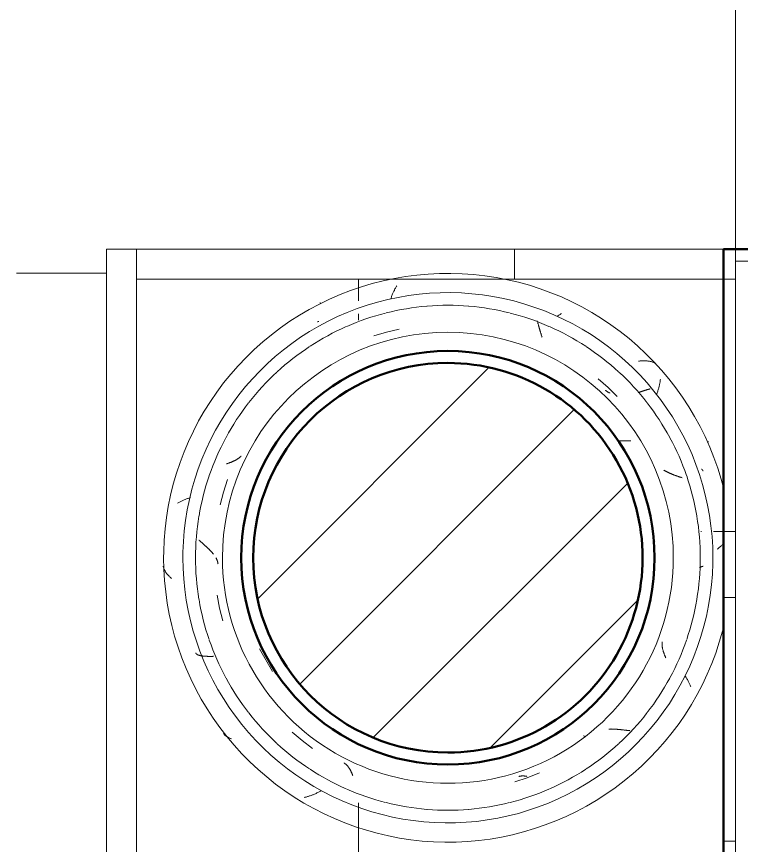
# Model space of a CAD drawing. Header units: millimetres. Extents: x -9358 to 257996, y -67499 to 9117.
# Drawn here: x -1370 to -160, y -35973 to -34590 of the extents above; entities that cross this region are included whole.
import ezdxf

# ---------------------------------------------------------------- set-up
doc = ezdxf.new("R2010")
doc.units = ezdxf.units.MM
doc.header["$LTSCALE"] = 1000
for name, color, linetype, lineweight in [('A-COL-RFC', 8, 'Continuous', 18), ('A-COL-RFC-1', 8, 'Continuous', 9), ('A-COL-RFC-2', 8, 'Continuous', 50), ('A-STP', 8, 'Continuous', 9), ('A-WAL-CLD', 8, 'Continuous', 9), ('A-WAL-CMU', 8, 'Continuous', 50), ('A-WAL-LOW-20', 8, 'Continuous', 18), ('A-WAL-PAT-1', 8, 'Continuous', 9)]:
    doc.layers.add(name, color=color, linetype=linetype, lineweight=lineweight)

# ---------------------------------------------------------------- blocks, each defined once
blk = doc.blocks.new('Concrete-Round-Column - 650-V24-01-Ground Floor Furniture Plan')
at = {"layer": 'A-COL-RFC-1'}
h = blk.add_hatch(dxfattribs=at)
h.set_pattern_fill('FP_59', color=256, style=0, pattern_type=2)
h.set_pattern_definition([(315, (36305, -650), (106.066, 106.066), [])])
h.paths.add_polyline_path([(-325, 0), (-318.8, -63.4), (-300.3, -124.4), (-270.2, -180.6), (-229.8, -229.8), (-180.6, -270.2), (-124.4, -300.3), (-63.4, -318.8), (0, -325), (63.4, -318.8), (124.4, -300.3), (180.6, -270.2), (229.8, -229.8), (270.2, -180.6), (300.3, -124.4), (318.9, -61.8), (325, 0), (318.8, 63.4), (300.3, 124.4), (270.2, 180.6), (229.8, 229.8), (180.6, 270.2), (124.4, 300.3), (63.4, 318.8), (0, 325), (-63.4, 318.8), (-124.4, 300.3), (-180.6, 270.2), (-229.8, 229.8), (-270.2, 180.6), (-300.3, 124.4), (-318.8, 63.4)], flags=0)
at = {"layer": 'A-COL-RFC-2'}
for start, end in [(360, 180), (180, 360)]:
    blk.add_arc((0, 0), 325, start, end, dxfattribs=at)
blk = doc.blocks.new('Walls 132 - Walls 13-607783-01-Ground Floor Furniture Plan')
at = {"layer": 'A-WAL-PAT-1'}
h = blk.add_hatch(dxfattribs=at)
h.set_pattern_fill('FP_61', color=256, style=0, pattern_type=2)
h.set_pattern_definition([(270, (16550, -18300), (900, 6e-14), [700, -700]), (270, (17000, -17600), (1800, 1e-13), [700, -700]), (180, (17000, -17600), (-9e-14, -700), [])])
h.paths.add_polyline_path([(16270, -18970), (16270, -17970), (14380, -17970), (14380, -18970), (15965.7, -18970)], flags=0)
h.paths.add_polyline_path([(16240, -18450), (16233.9, -18523.2), (16214.2, -18598.3), (16186.4, -18661.8), (16146.2, -18723.3), (16096.4, -18777.4), (16033.8, -18825), (15973.8, -18857.5), (15899.3, -18882.2), (15830.1, -18893.5), (15758.3, -18893.5), (15685.8, -18881.4), (15616.2, -18857.5), (15551.6, -18822.5), (15491.4, -18775), (15443.8, -18723.3), (15403, -18660.4), (15374.1, -18594.5), (15355.8, -18520), (15350, -18450), (15356.1, -18376.8), (15375.8, -18301.7), (15403.6, -18238.2), (15443.8, -18176.7), (15493.6, -18122.6), (15551.6, -18077.5), (15616.2, -18042.5), (15690.7, -18017.8), (15759.9, -18006.5), (15831.7, -18006.5), (15909.3, -18020.4), (15975.7, -18043.5), (16038.4, -18077.5), (16096.4, -18122.6), (16146.2, -18176.7), (16186.4, -18238.2), (16215.9, -18305.5), (16234.2, -18380), (16239.6, -18444.8)], flags=0)
h.paths.add_polyline_path([(15769.9, -18873.5), (15700.7, -18862), (15631.4, -18837.6), (15568.2, -18802.4), (15517.2, -18762.7), (15469.6, -18711), (15429.1, -18647.5), (15402.2, -18584.8), (15385.8, -18520), (15380, -18450), (15385.8, -18380), (15403.6, -18310.6), (15431.2, -18247.7), (15469.6, -18189), (15517.2, -18137.3), (15572.5, -18094.2), (15634.3, -18060.8), (15700.7, -18038), (15769.9, -18026.5), (15758.3, -18026.7), (15685.8, -18039.7), (15624.3, -18060.8), (15558.2, -18097.6), (15507.2, -18137.3), (15459.6, -18189), (15421.2, -18247.7), (15393, -18312), (15375.8, -18380), (15370, -18450), (15376.6, -18523.2), (15393, -18588), (15421.2, -18652.3), (15459.6, -18711), (15507.2, -18762.7), (15562.5, -18805.8), (15624.3, -18839.2), (15690.7, -18862), (15759.9, -18873.5)], flags=0)
h.paths.add_polyline_path([(15280, -18450), (15273.9, -18523.2), (15254.2, -18598.3), (15226.4, -18661.8), (15186.2, -18723.3), (15132.3, -18780.6), (15073.8, -18825), (15013.8, -18857.5), (14939.3, -18882.2), (14870.1, -18893.5), (14798.3, -18893.5), (14725.8, -18881.4), (14656.2, -18857.5), (14587.5, -18819.3), (14531.2, -18774.8), (14483.8, -18723.3), (14443.6, -18661.8), (14414.1, -18594.5), (14395.8, -18520), (14390, -18450), (14396.1, -18376.8), (14415.8, -18301.7), (14443.6, -18238.2), (14483.8, -18176.7), (14533.6, -18122.6), (14591.6, -18077.5), (14656.2, -18042.5), (14730.7, -18017.8), (14799.9, -18006.5), (14871.7, -18006.5), (14944.2, -18018.6), (15015.7, -18043.5), (15078.4, -18077.5), (15136.4, -18122.6), (15186.2, -18176.7), (15226.4, -18238.2), (15257.3, -18311.2), (15274.2, -18380), (15274.9, -18388.2)], flags=0)
h.paths.add_polyline_path([(14809.9, -18873.5), (14740.7, -18862), (14674.3, -18839.2), (14608.2, -18802.4), (14557.2, -18762.7), (14509.6, -18711), (14469.1, -18647.5), (14442.2, -18584.8), (14425.4, -18515.1), (14420, -18450), (14425.8, -18380), (14443.6, -18310.6), (14471.2, -18247.7), (14509.6, -18189), (14557.2, -18137.3), (14612.5, -18094.2), (14674.3, -18060.8), (14740.7, -18038), (14809.9, -18026.5), (14798.3, -18026.7), (14725.8, -18039.7), (14659.8, -18063.2), (14598.2, -18097.6), (14547.2, -18137.3), (14499.6, -18189), (14461.2, -18247.7), (14433, -18312), (14415.8, -18380), (14410, -18450), (14416.6, -18523.2), (14433, -18588), (14461.2, -18652.3), (14499.6, -18711), (14547.4, -18762.8), (14602.5, -18805.8), (14664.3, -18839.2), (14730.7, -18862), (14799.9, -18873.5)], flags=0)
at = {"layer": 'A-WAL-LOW-20'}
for p, q in [((14380, -17970), (14380, -18970)), ((14380, -18970), (16270, -18970))]:
    blk.add_line(p, q, dxfattribs=at)
blk = doc.blocks.new('Walls 135 - Walls 6-607823-01-Ground Floor Furniture Plan')
at = {"layer": 'A-WAL-PAT-1'}
h = blk.add_hatch(dxfattribs=at)
h.set_pattern_fill('FP_63', color=256, style=0, pattern_type=2)
h.set_pattern_definition([(270, (14605.4, -19670), (900, 6e-14), [700, -700]), (270, (15055.4, -18970), (1800, 1e-13), [700, -700]), (180, (15055.4, -18970), (-9e-14, -700), [])])
h.paths.add_polyline_path([(16270, -18970), (14330, -18970), (14330, -19020), (16270, -19020)], flags=0)
at = {"layer": 'A-WAL-LOW-20'}
for p, q in [((14330, -18970), (16270, -18970)), ((14330, -19020), (14330, -18970)), ((16270, -19020), (14330, -19020))]:
    blk.add_line(p, q, dxfattribs=at)
blk = doc.blocks.new('Walls 136 - Walls 6-607840-01-Ground Floor Furniture Plan')
at = {"layer": 'A-WAL-PAT-1'}
h = blk.add_hatch(dxfattribs=at)
h.set_pattern_fill('FP_64', color=256, style=0, pattern_type=2)
h.set_pattern_definition([(270, (13930, -19439.6), (900, 6e-14), [700, -700]), (270, (14380, -18739.6), (1800, 1e-13), [700, -700]), (180, (14380, -18739.6), (-9e-14, -700), [])])
h.paths.add_polyline_path([(14380, -17970), (14330, -17970), (14330, -18970), (14380, -18970), (14380, -18388.2)], flags=0)
at = {"layer": 'A-WAL-LOW-20'}
for p, q in [((14330, -18970), (14330, -17970)), ((14330, -17970), (14370, -17970)), ((14380, -17970), (14380, -18970)), ((14380, -18970), (14330, -18970))]:
    blk.add_line(p, q, dxfattribs=at)
blk = doc.blocks.new('FP_348-01-Ground Floor Furniture Plan')
at = {"layer": 'A-WAL-PAT-1'}
for p, q in [((49016.2, 1438.3), (49015.5, 1438)), ((49016.8, 1438.6), (49016.2, 1438.3)), ((48990.9, 1432.7), (48990.4, 1432.7)), ((48991.4, 1432.6), (48990.9, 1432.7)), ((48991.9, 1432.6), (48991.4, 1432.6)), ((48992.3, 1432.5), (48991.9, 1432.6)), ((48992.8, 1432.5), (48992.3, 1432.5)), ((48993.3, 1432.5), (48992.8, 1432.5)), ((48993.8, 1432.5), (48993.3, 1432.5)), ((48994.3, 1432.5), (48993.8, 1432.5)), ((48994.8, 1432.5), (48994.3, 1432.5)), ((48995.3, 1432.5), (48994.8, 1432.5)), ((48995.8, 1432.5), (48995.3, 1432.5)), ((48996.3, 1432.6), (48995.8, 1432.5)), ((48996.8, 1432.6), (48996.3, 1432.6)), ((48997.4, 1432.7), (48996.8, 1432.6)), ((48997.9, 1432.7), (48997.4, 1432.7)), ((48998.4, 1432.8), (48997.9, 1432.7)), ((48999, 1432.9), (48998.4, 1432.8)), ((48999.5, 1433), (48999, 1432.9)), ((49000, 1433), (48999.5, 1433)), ((49000.6, 1433.2), (49000, 1433)), ((49001.1, 1433.3), (49000.6, 1433.2)), ((49001.7, 1433.4), (49001.1, 1433.3)), ((49002.2, 1433.5), (49001.7, 1433.4)), ((49002.8, 1433.6), (49002.2, 1433.5)), ((49003.4, 1433.8), (49002.8, 1433.6)), ((49003.9, 1433.9), (49003.4, 1433.8)), ((49004.5, 1434.1), (49003.9, 1433.9)), ((49005.1, 1434.2), (49004.5, 1434.1)), ((49005.7, 1434.4), (49005.1, 1434.2)), ((49006.3, 1434.6), (49005.7, 1434.4)), ((49006.8, 1434.8), (49006.3, 1434.6)), ((49007.4, 1435), (49006.8, 1434.8)), ((49008, 1435.2), (49007.4, 1435)), ((49008.6, 1435.4), (49008, 1435.2)), ((49009.3, 1435.6), (49008.6, 1435.4)), ((49009.9, 1435.8), (49009.3, 1435.6)), ((49010.5, 1436), (49009.9, 1435.8)), ((49011.1, 1436.3), (49010.5, 1436)), ((49011.7, 1436.5), (49011.1, 1436.3)), ((49012.3, 1436.7), (49011.7, 1436.5)), ((49013, 1437), (49012.3, 1436.7)), ((49013.6, 1437.2), (49013, 1437)), ((49014.3, 1437.5), (49013.6, 1437.2)), ((49014.9, 1437.8), (49014.3, 1437.5)), ((49015.5, 1438), (49014.9, 1437.8)), ((49137.4, 1369), (49137.5, 1369.8)), ((49137.5, 1369.8), (49137.6, 1370.6)), ((49137.6, 1370.6), (49137.7, 1371.4)), ((49137.7, 1371.4), (49137.8, 1372.2)), ((49137.8, 1372.2), (49137.9, 1373)), ((49137.9, 1373), (49138, 1373.8)), ((49138, 1373.8), (49138.1, 1374.6)), ((49138.1, 1374.6), (49138.2, 1375.5)), ((49138.2, 1375.5), (49138.3, 1376.3)), ((49138.3, 1376.3), (49138.4, 1377.1)), ((49138.4, 1377.1), (49138.5, 1377.9)), ((49138.5, 1377.9), (49138.6, 1378.8)), ((49136, 1354.6), (49136.1, 1355.3)), ((49136.1, 1356), (49136.2, 1356.8)), ((49136.1, 1355.3), (49136.1, 1356)), ((49136.2, 1357.5), (49136.3, 1358.2)), ((49136.2, 1356.8), (49136.2, 1357.5)), ((49136.3, 1358.2), (49136.4, 1359)), ((49136.4, 1359.7), (49136.5, 1360.5)), ((49136.4, 1359), (49136.4, 1359.7)), ((49136.5, 1360.5), (49136.6, 1361.2)), ((49136.6, 1362), (49136.7, 1362.7)), ((49136.6, 1361.2), (49136.6, 1362)), ((49136.7, 1362.7), (49136.8, 1363.5)), ((49136.8, 1363.5), (49136.9, 1364.3)), ((49136.9, 1364.3), (49137, 1365)), ((49137, 1365.8), (49137.1, 1366.6)), ((49137, 1365), (49137, 1365.8)), ((49137.1, 1366.6), (49137.2, 1367.4)), ((49137.2, 1367.4), (49137.3, 1368.2)), ((49137.3, 1368.2), (49137.4, 1369)), ((49135.7, 1347.1), (49135.8, 1347.7)), ((49135.8, 1346.4), (49135.7, 1347.1)), ((49135.8, 1351.1), (49135.9, 1351.8)), ((49135.8, 1350.4), (49135.8, 1351.1)), ((49135.8, 1349.7), (49135.8, 1350.4)), ((49135.8, 1349.1), (49135.8, 1349.7)), ((49135.8, 1348.4), (49135.8, 1349.1)), ((49135.8, 1347.7), (49135.8, 1348.4)), ((49135.8, 1345.8), (49135.8, 1346.4)), ((49135.8, 1345.2), (49135.8, 1345.8)), ((49135.8, 1344.5), (49135.8, 1345.2)), ((49135.8, 1343.9), (49135.8, 1344.5)), ((49135.9, 1353.2), (49136, 1353.9)), ((49135.9, 1352.5), (49135.9, 1353.2)), ((49135.9, 1351.8), (49135.9, 1352.5)), ((49136, 1353.9), (49136, 1354.6)), ((49209, 1227.9), (49217, 1207.5)), ((49214.2, 1203.6), (49214.3, 1204.1)), ((49214.2, 1203.1), (49214.2, 1203.6)), ((49214.3, 1204.1), (49214.4, 1204.6)), ((49214.4, 1204.6), (49214.5, 1205.1)), ((49214.5, 1205.1), (49214.6, 1205.7)), ((49214.6, 1205.7), (49214.7, 1206.2)), ((49214.7, 1206.2), (49214.8, 1206.7)), ((49217, 1207.5), (49223.8, 1186.7)), ((49214, 1201.1), (49214.1, 1201.6)), ((49214, 1200.6), (49214, 1201.1)), ((49214, 1200.1), (49214, 1200.6)), ((49214, 1199.7), (49214, 1200.1)), ((49214, 1199.2), (49214, 1199.7)), ((49214.1, 1202.6), (49214.2, 1203.1)), ((49214.1, 1202.1), (49214.1, 1202.6)), ((49214.1, 1201.6), (49214.1, 1202.1)), ((49214.1, 1198.7), (49214, 1199.2)), ((49214.1, 1198.2), (49214.1, 1198.7)), ((49214.1, 1197.8), (49214.1, 1198.2)), ((49214.2, 1197.3), (49214.1, 1197.8)), ((49214.3, 1196.9), (49214.2, 1197.3)), ((49214.3, 1196.4), (49214.3, 1196.9)), ((49214.4, 1195.9), (49214.3, 1196.4)), ((49214.5, 1195.5), (49214.4, 1195.9)), ((49214.6, 1195), (49214.5, 1195.5)), ((49214.7, 1194.6), (49214.6, 1195)), ((49214.8, 1194.2), (49214.7, 1194.6)), ((49214.9, 1193.7), (49214.8, 1194.2)), ((49215.1, 1193.3), (49214.9, 1193.7)), ((49205, 912.5), (49205.5, 912.8)), ((49205.5, 912.8), (49206.1, 913)), ((49206.1, 913), (49206.6, 913.3)), ((49206.6, 913.3), (49207.2, 913.6)), ((49207.2, 913.6), (49207.7, 913.8)), ((49207.7, 913.8), (49208.3, 914.1)), ((49208.3, 914.1), (49208.9, 914.4)), ((49208.9, 914.4), (49209.5, 914.6)), ((49209.5, 914.6), (49210.1, 914.9)), ((49210.1, 914.9), (49210.6, 915.1)), ((49210.6, 915.1), (49211.3, 915.4)), ((49211.3, 915.4), (49211.9, 915.6)), ((49211.9, 915.6), (49212.5, 915.9)), ((49212.5, 915.9), (49213.1, 916.1)), ((49192.4, 901.6), (49192.7, 902)), ((49192.7, 902), (49192.9, 902.4)), ((49192.9, 902.4), (49193.2, 902.8)), ((49193.2, 902.8), (49193.4, 903.2)), ((49193.4, 903.2), (49193.7, 903.6)), ((49193.7, 903.6), (49194, 903.9)), ((49194, 903.9), (49194.3, 904.3)), ((49194.3, 904.3), (49194.6, 904.7)), ((49194.6, 904.7), (49194.9, 905)), ((49194.9, 905), (49195.2, 905.4)), ((49195.2, 905.4), (49195.5, 905.7)), ((49195.5, 905.7), (49195.9, 906.1)), ((49195.9, 906.1), (49196.2, 906.4)), ((49196.2, 906.4), (49196.6, 906.8)), ((49196.6, 906.8), (49197, 907.1)), ((49197, 907.1), (49197.3, 907.4)), ((49197.3, 907.4), (49197.7, 907.7)), ((49197.7, 907.7), (49198.1, 908.1)), ((49198.1, 908.1), (49198.5, 908.4)), ((49198.5, 908.4), (49198.9, 908.7)), ((49198.9, 908.7), (49199.3, 909)), ((49199.3, 909), (49199.8, 909.3)), ((49199.8, 909.3), (49200.2, 909.6)), ((49200.2, 909.6), (49200.6, 909.9)), ((49200.6, 909.9), (49201.1, 910.2)), ((49201.1, 910.2), (49201.6, 910.5)), ((49201.6, 910.5), (49202, 910.8)), ((49202, 910.8), (49202.5, 911.1)), ((49202.5, 911.1), (49203, 911.4)), ((49203, 911.4), (49203.5, 911.7)), ((49203.5, 911.7), (49204, 912)), ((49204, 912), (49204.5, 912.2)), ((49204.5, 912.2), (49205, 912.5)), ((49168.1, 849.1), (49154.9, 831.6)), ((49154.9, 831.6), (49140.8, 814.9)), ((48934, 694), (48912.5, 689.9)), ((48955.3, 699.3), (48934, 694)), ((48850, 687.7), (48850.5, 688)), ((48850.5, 688), (48850.9, 688.2)), ((48850.9, 688.2), (48851.4, 688.5)), ((48851.4, 688.5), (48851.8, 688.7)), ((48851.8, 688.7), (48852.3, 688.9)), ((48852.3, 688.9), (48852.7, 689.1)), ((48852.7, 689.1), (48853.2, 689.3)), ((48853.2, 689.3), (48853.6, 689.5)), ((48853.6, 689.5), (48854.1, 689.7)), ((48854.1, 689.7), (48854.5, 689.9)), ((48854.5, 689.9), (48855, 690.1)), ((48855, 690.1), (48855.4, 690.2)), ((48855.4, 690.2), (48855.9, 690.4)), ((48855.9, 690.4), (48856.3, 690.5)), ((48856.3, 690.5), (48856.8, 690.6)), ((48856.8, 690.6), (48857.2, 690.8)), ((48857.2, 690.8), (48857.7, 690.9)), ((48857.7, 690.9), (48858.1, 691)), ((48858.1, 691), (48858.6, 691.1)), ((48858.6, 691.1), (48859, 691.1)), ((48859, 691.1), (48859.5, 691.2)), ((48859.5, 691.2), (48859.9, 691.3))]:
    blk.add_line(p, q, dxfattribs=at)
blk = doc.blocks.new('FP_349-01-Ground Floor Furniture Plan')
at = {"layer": 'A-WAL-LOW-20', "flags": 128}
blk.add_lwpolyline([(48733.6, 1535), (48718.9, 1531.1), (48700.7, 1525.5), (48682.8, 1519.1), (48665.2, 1512.1), (48647.9, 1504.3), (48630.9, 1495.9), (48614.2, 1486.8), (48597.9, 1477.1), (48582, 1466.7), (48566.6, 1455.6), (48551.6, 1444), (48537.1, 1431.8), (48523.1, 1419), (48509.6, 1405.6), (48496.6, 1391.7), (48484.2, 1377.4), (48472.4, 1362.5), (48461.3, 1347.2), (48450.7, 1331.4), (48440.7, 1315.2), (48431.5, 1298.7), (48422.9, 1281.8), (48414.9, 1264.5), (48407.7, 1247), (48401.2, 1229.1), (48395.4, 1211.1), (48390.3, 1192.8), (48386, 1174.3), (48382.4, 1155.7), (48379.5, 1136.9), (48377.4, 1118), (48376.1, 1099.1), (48375.5, 1080.1), (48375.7, 1061.1), (48376.6, 1042.2), (48378.3, 1023.3), (48380.7, 1004.5), (48383.9, 985.7), (48387.9, 967.2), (48392.5, 948.8), (48398, 930.6), (48404.1, 912.6), (48410.9, 894.9), (48418.5, 877.5), (48426.7, 860.4), (48435.7, 843.7), (48445.2, 827.3), (48455.5, 811.3), (48466.3, 795.7), (48477.8, 780.6), (48489.9, 766), (48502.5, 751.8), (48515.7, 738.2), (48529.5, 725.1), (48543.7, 712.5), (48558.4, 700.6), (48573.7, 689.2), (48589.3, 678.5), (48605.4, 668.4), (48621.8, 658.9), (48638.6, 650.1), (48655.8, 642), (48673.3, 634.6), (48691, 627.9), (48709, 621.9), (48727.3, 616.6), (48745.7, 612.1), (48764.3, 608.3), (48783, 605.2), (48801.9, 602.9), (48820.8, 601.4), (48839.8, 600.6), (48850, 600.5)], dxfattribs=at)
at = {"layer": 'A-WAL-PAT-1'}
for p, q in [((48827.5, 1534.3), (48826.6, 1535.1)), ((48828.3, 1533.4), (48827.5, 1534.3)), ((48829.2, 1532.5), (48828.3, 1533.4)), ((48830, 1531.5), (48829.2, 1532.5)), ((48830.9, 1530.6), (48830, 1531.5)), ((48831.7, 1529.6), (48830.9, 1530.6)), ((48832.6, 1528.6), (48831.7, 1529.6)), ((48833.4, 1527.5), (48832.6, 1528.6)), ((48834.2, 1526.5), (48833.4, 1527.5)), ((48835.1, 1525.4), (48834.2, 1526.5)), ((48835.9, 1524.3), (48835.1, 1525.4)), ((48656.7, 1509.6), (48656, 1509.2)), ((48657.4, 1510), (48656.7, 1509.6)), ((48553.3, 1429.5), (48552.1, 1429.7)), ((48554.4, 1429.4), (48553.3, 1429.5)), ((48555.6, 1429.2), (48554.4, 1429.4)), ((48556.9, 1429.1), (48555.6, 1429.2)), ((48558.1, 1428.8), (48556.9, 1429.1)), ((48559.3, 1428.6), (48558.1, 1428.8)), ((48560.6, 1428.4), (48559.3, 1428.6)), ((48561.8, 1428.1), (48560.6, 1428.4)), ((48563.1, 1427.8), (48561.8, 1428.1)), ((48564.4, 1427.5), (48563.1, 1427.8)), ((48565.7, 1427.2), (48564.4, 1427.5)), ((48567, 1426.9), (48565.7, 1427.2)), ((48568.3, 1426.5), (48567, 1426.9)), ((48569.6, 1426.1), (48568.3, 1426.5)), ((48570.9, 1425.7), (48569.6, 1426.1)), ((48572.3, 1425.3), (48570.9, 1425.7)), ((48573.6, 1424.8), (48572.3, 1425.3)), ((48575, 1424.4), (48573.6, 1424.8)), ((48522.2, 1411.6), (48522, 1410.6)), ((48522.4, 1412.6), (48522.2, 1411.6)), ((48522.6, 1413.5), (48522.4, 1412.6)), ((48522.8, 1414.5), (48522.6, 1413.5)), ((48523.1, 1415.4), (48522.8, 1414.5)), ((48523.4, 1416.3), (48523.1, 1415.4)), ((48523.7, 1417.2), (48523.4, 1416.3)), ((48524, 1418), (48523.7, 1417.2)), ((48524.4, 1418.9), (48524, 1418)), ((48524.7, 1419.7), (48524.4, 1418.9)), ((48525.1, 1420.5), (48524.7, 1419.7)), ((48576.4, 1423.9), (48575, 1424.4)), ((48577.7, 1423.4), (48576.4, 1423.9)), ((48521.4, 1405.3), (48521.3, 1404.2)), ((48521.3, 1404.2), (48521.3, 1403)), ((48521.3, 1403), (48521.3, 1401.9)), ((48521.3, 1401.9), (48521.3, 1400.7)), ((48521.3, 1400.7), (48521.3, 1399.5)), ((48521.3, 1399.5), (48521.4, 1398.3)), ((48521.5, 1406.4), (48521.4, 1405.3)), ((48521.4, 1398.3), (48521.5, 1397.1)), ((48521.6, 1407.5), (48521.5, 1406.4)), ((48521.5, 1397.1), (48521.6, 1395.9)), ((48521.7, 1408.5), (48521.6, 1407.5)), ((48521.8, 1409.6), (48521.7, 1408.5)), ((48522, 1410.6), (48521.8, 1409.6)), ((48521.6, 1395.9), (48521.7, 1394.7)), ((48521.7, 1394.7), (48521.8, 1393.4)), ((48442.5, 1264.8), (48443.2, 1263.6)), ((48443.2, 1263.6), (48443.9, 1262.4)), ((48443.9, 1262.4), (48444.6, 1261.2)), ((48444.6, 1261.2), (48445.4, 1260)), ((48445.4, 1260), (48446.2, 1258.8)), ((48446.2, 1258.8), (48447, 1257.6)), ((48396.1, 989.9), (48397.1, 989.2)), ((48397.1, 989.2), (48398.2, 988.6)), ((48398.2, 988.6), (48399.2, 988)), ((48399.2, 988), (48400.3, 987.4)), ((48400.3, 987.4), (48401.5, 986.7)), ((48401.5, 986.7), (48402.6, 986.1)), ((48402.6, 986.1), (48403.8, 985.6)), ((48403.8, 985.6), (48404.9, 985)), ((48404.9, 985), (48406.1, 984.4)), ((48406.1, 984.4), (48407.4, 983.8)), ((48407.4, 983.8), (48408.6, 983.3)), ((48408.6, 983.3), (48409.9, 982.7)), ((48409.9, 982.7), (48411.2, 982.2)), ((48411.2, 982.2), (48412.5, 981.6)), ((48412.5, 981.6), (48413.8, 981.1)), ((48413.8, 981.1), (48415.1, 980.6)), ((48415.1, 980.6), (48416.5, 980.1)), ((48416.5, 980.1), (48417.9, 979.6)), ((48424.5, 862.2), (48424.9, 861.5)), ((48749.6, 645.4), (48750, 644.1)), ((48750, 644.1), (48750.5, 642.8)), ((48750.5, 642.8), (48750.9, 641.4)), ((48750.9, 641.4), (48751.4, 640.1)), ((48751.4, 640.1), (48751.9, 638.8)), ((48751.9, 638.8), (48752.4, 637.6)), ((48752.4, 637.6), (48753, 636.3)), ((48753, 636.3), (48753.5, 635)), ((48753.5, 635), (48754, 633.8)), ((48754, 633.8), (48754.5, 632.6)), ((48754.5, 632.6), (48755.1, 631.4)), ((48755.1, 631.4), (48755.6, 630.3)), ((48755.6, 630.3), (48756.2, 629.1)), ((48756.2, 629.1), (48756.8, 628)), ((48756.8, 628), (48757.4, 626.9)), ((48757.4, 626.9), (48757.9, 625.8)), ((48757.9, 625.8), (48758.5, 624.7)), ((48758.5, 624.7), (48759.1, 623.7))]:
    blk.add_line(p, q, dxfattribs=at)
blk = doc.blocks.new('FP_350-01-Ground Floor Furniture Plan')
at = {"layer": 'A-WAL-LOW-20', "flags": 128}
blk.add_lwpolyline([(48850, 600.5), (48869, 600.8), (48887.9, 602), (48906.8, 603.9), (48925.6, 606.5), (48944.3, 609.9), (48962.8, 614.1), (48981.1, 618.9), (48999.3, 624.5), (49017.2, 630.9), (49034.8, 637.9), (49052.1, 645.7), (49069.1, 654.1), (49085.8, 663.2), (49102.1, 672.9), (49117.9, 683.3), (49133.4, 694.4), (49148.4, 706), (49162.9, 718.2), (49176.9, 731), (49190.4, 744.4), (49203.4, 758.3), (49215.8, 772.6), (49227.6, 787.5), (49238.7, 802.8), (49249.3, 818.6), (49259.3, 834.8), (49268.5, 851.3), (49277.1, 868.2), (49285.1, 885.5), (49292.3, 903), (49298.8, 920.9), (49304.6, 938.9), (49309.7, 957.2), (49314, 975.7), (49317.6, 994.3), (49320.5, 1013.1), (49322.6, 1032), (49323.9, 1050.9), (49324.5, 1069.9), (49324.3, 1088.9), (49323.4, 1107.8), (49321.7, 1126.7), (49319.3, 1145.5), (49316.1, 1164.3), (49312.1, 1182.8), (49307.5, 1201.2), (49302, 1219.4), (49295.9, 1237.4), (49289.1, 1255.1), (49281.5, 1272.5), (49273.3, 1289.6), (49264.3, 1306.3), (49254.8, 1322.7), (49244.5, 1338.7), (49233.7, 1354.3), (49222.2, 1369.4), (49210.1, 1384), (49197.5, 1398.2), (49184.3, 1411.8), (49170.5, 1424.9), (49156.3, 1437.5), (49141.5, 1449.4), (49126.3, 1460.8), (49110.7, 1471.5), (49094.6, 1481.6), (49078.2, 1491.1), (49061.4, 1499.9), (49044.2, 1508), (49026.7, 1515.4), (49009, 1522.1), (48991, 1528.1), (48972.7, 1533.4), (48966.2, 1535)], dxfattribs=at)
at = {"layer": 'A-WAL-PAT-1'}
for p, q in [((49064, 1479.8), (49062.8, 1479.3)), ((49065.2, 1480.3), (49064, 1479.8)), ((49048.4, 1471.9), (49047.1, 1471.1)), ((49049.6, 1472.6), (49048.4, 1471.9)), ((49050.8, 1473.3), (49049.6, 1472.6)), ((49052.1, 1474), (49050.8, 1473.3)), ((49053.3, 1474.7), (49052.1, 1474)), ((49054.5, 1475.3), (49053.3, 1474.7)), ((49055.7, 1475.9), (49054.5, 1475.3)), ((49056.9, 1476.6), (49055.7, 1475.9)), ((49058.1, 1477.2), (49056.9, 1476.6)), ((49059.3, 1477.7), (49058.1, 1477.2)), ((49060.5, 1478.3), (49059.3, 1477.7)), ((49061.7, 1478.8), (49060.5, 1478.3)), ((49062.8, 1479.3), (49061.7, 1478.8)), ((49239.2, 862.6), (49238.5, 863.8)), ((49239.9, 861.3), (49239.2, 862.6)), ((49240.6, 860), (49239.9, 861.3)), ((49241.3, 858.8), (49240.6, 860)), ((49241.9, 857.5), (49241.3, 858.8)), ((49242.5, 856.3), (49241.9, 857.5)), ((49243.1, 855), (49242.5, 856.3)), ((49243.7, 853.8), (49243.1, 855)), ((49244.2, 852.6), (49243.7, 853.8)), ((49244.8, 851.3), (49244.2, 852.6)), ((49245.3, 850.1), (49244.8, 851.3)), ((49245.8, 848.9), (49245.3, 850.1)), ((49246.2, 847.7), (49245.8, 848.9)), ((49246.7, 846.5), (49246.2, 847.7)), ((49247.1, 845.3), (49246.7, 846.5)), ((49247.5, 844.2), (49247.1, 845.3)), ((49247.9, 843), (49247.5, 844.2)), ((49248.3, 841.9), (49247.9, 843)), ((49248.6, 840.7), (49248.3, 841.9)), ((49248.9, 839.6), (49248.6, 840.7)), ((49249.2, 838.5), (49248.9, 839.6)), ((49249.4, 837.4), (49249.2, 838.5)), ((49249.7, 836.3), (49249.4, 837.4)), ((49249.9, 835.2), (49249.7, 836.3)), ((49147.5, 704.7), (49148, 705.4)), ((49148, 705.4), (49148.5, 706.2)), ((49148.5, 706.2), (49149, 706.9)), ((49149, 706.9), (49149.4, 707.7)), ((49149.4, 707.7), (49149.8, 708.5)), ((49149.8, 708.5), (49150.2, 709.3)), ((49150.2, 709.3), (49150.6, 710.1)), ((49150.6, 710.1), (49151, 711)), ((49151, 711), (49151.4, 711.9)), ((49151.4, 711.9), (49151.7, 712.8)), ((49151.7, 712.8), (49152, 713.7)), ((49143.3, 700.5), (49144, 701)), ((49144, 701), (49144.6, 701.6)), ((49144.6, 701.6), (49145.2, 702.2)), ((49145.2, 702.2), (49145.8, 702.8)), ((49145.8, 702.8), (49146.4, 703.4)), ((49146.4, 703.4), (49146.9, 704.1)), ((49146.9, 704.1), (49147.5, 704.7)), ((48879.2, 608.2), (48880, 608.9)), ((48880, 608.9), (48880.8, 609.7)), ((48880.8, 609.7), (48881.6, 610.4)), ((48881.6, 610.4), (48882.3, 611.3)), ((48882.3, 611.3), (48883.1, 612.1)), ((48883.1, 612.1), (48883.9, 613)), ((48883.9, 613), (48884.6, 613.9)), ((48863.8, 599.8), (48864.6, 599.9)), ((48864.6, 599.9), (48865.4, 600.1)), ((48865.4, 600.1), (48866.3, 600.4)), ((48866.3, 600.4), (48867.1, 600.6)), ((48867.1, 600.6), (48867.9, 600.9)), ((48867.9, 600.9), (48868.8, 601.2)), ((48868.8, 601.2), (48869.6, 601.6)), ((48869.6, 601.6), (48870.4, 602)), ((48870.4, 602), (48871.2, 602.4)), ((48871.2, 602.4), (48872, 602.8)), ((48872, 602.8), (48872.9, 603.3)), ((48872.9, 603.3), (48873.7, 603.8)), ((48873.7, 603.8), (48874.5, 604.3)), ((48874.5, 604.3), (48875.3, 604.9)), ((48875.3, 604.9), (48876.1, 605.5)), ((48876.1, 605.5), (48876.9, 606.1)), ((48876.9, 606.1), (48877.7, 606.8)), ((48877.7, 606.8), (48878.5, 607.5)), ((48878.5, 607.5), (48879.2, 608.2))]:
    blk.add_line(p, q, dxfattribs=at)
blk = doc.blocks.new('FP_351-01-Ground Floor Furniture Plan')
at = {"layer": 'A-WAL-PAT-1'}
for p, q in [((48716.6, 1466), (48716.3, 1465.2)), ((48711.7, 1452.1), (48711.4, 1451.4)), ((48712, 1452.8), (48711.7, 1452.1)), ((48712.2, 1453.5), (48712, 1452.8)), ((48712.5, 1454.2), (48712.2, 1453.5)), ((48712.7, 1454.9), (48712.5, 1454.2)), ((48713, 1455.6), (48712.7, 1454.9)), ((48713.2, 1456.3), (48713, 1455.6)), ((48713.5, 1457), (48713.2, 1456.3)), ((48713.8, 1457.8), (48713.5, 1457)), ((48714, 1458.5), (48713.8, 1457.8)), ((48714.3, 1459.2), (48714, 1458.5)), ((48714.5, 1460), (48714.3, 1459.2)), ((48714.8, 1460.7), (48714.5, 1460)), ((48715, 1461.5), (48714.8, 1460.7)), ((48715.3, 1462.2), (48715, 1461.5)), ((48715.6, 1463), (48715.3, 1462.2)), ((48715.8, 1463.7), (48715.6, 1463)), ((48716.1, 1464.5), (48715.8, 1463.7)), ((48716.3, 1465.2), (48716.1, 1464.5)), ((48705.7, 1438.7), (48705.4, 1438.2)), ((48706, 1439.2), (48705.7, 1438.7)), ((48706.3, 1439.8), (48706, 1439.2)), ((48706.5, 1440.3), (48706.3, 1439.8)), ((48706.8, 1440.9), (48706.5, 1440.3)), ((48707.1, 1441.5), (48706.8, 1440.9)), ((48707.4, 1442), (48707.1, 1441.5)), ((48707.7, 1442.6), (48707.4, 1442)), ((48707.9, 1443.2), (48707.7, 1442.6)), ((48708.2, 1443.8), (48707.9, 1443.2)), ((48708.5, 1444.4), (48708.2, 1443.8)), ((48708.8, 1445), (48708.5, 1444.4)), ((48709, 1445.6), (48708.8, 1445)), ((48709.3, 1446.2), (48709, 1445.6)), ((48709.6, 1446.9), (48709.3, 1446.2)), ((48709.9, 1447.5), (48709.6, 1446.9)), ((48710.1, 1448.1), (48709.9, 1447.5)), ((48710.4, 1448.8), (48710.1, 1448.1)), ((48710.6, 1449.4), (48710.4, 1448.8)), ((48710.9, 1450.1), (48710.6, 1449.4)), ((48711.2, 1450.8), (48710.9, 1450.1)), ((48711.4, 1451.4), (48711.2, 1450.8)), ((48704.2, 1436.2), (48703.9, 1435.7)), ((48704.5, 1436.7), (48704.2, 1436.2)), ((48704.8, 1437.2), (48704.5, 1436.7)), ((48705.1, 1437.7), (48704.8, 1437.2)), ((48705.4, 1438.2), (48705.1, 1437.7)), ((48565.8, 1342.3), (48581.2, 1357.8)), ((48551.2, 1325.9), (48565.8, 1342.3)), ((48573.2, 1341.6), (48573, 1341.2)), ((48573.5, 1342), (48573.2, 1341.6)), ((48573.7, 1342.4), (48573.5, 1342)), ((48573.9, 1342.9), (48573.7, 1342.4)), ((48574.1, 1343.3), (48573.9, 1342.9)), ((48574.4, 1343.7), (48574.1, 1343.3)), ((48574.6, 1344.2), (48574.4, 1343.7)), ((48574.8, 1344.6), (48574.6, 1344.2)), ((48574.9, 1345.1), (48574.8, 1344.6)), ((48575.1, 1345.5), (48574.9, 1345.1)), ((48570.8, 1338.3), (48570.5, 1337.9)), ((48571.1, 1338.6), (48570.8, 1338.3)), ((48571.4, 1339), (48571.1, 1338.6)), ((48571.7, 1339.3), (48571.4, 1339)), ((48571.9, 1339.7), (48571.7, 1339.3)), ((48572.2, 1340.1), (48571.9, 1339.7)), ((48572.5, 1340.4), (48572.2, 1340.1)), ((48572.7, 1340.8), (48572.5, 1340.4)), ((48573, 1341.2), (48572.7, 1340.8)), ((48478, 1230.9), (48477.3, 1230.7)), ((48478.7, 1231.1), (48478, 1230.9)), ((48479.4, 1231.4), (48478.7, 1231.1)), ((48480.1, 1231.6), (48479.4, 1231.4)), ((48480.8, 1231.8), (48480.1, 1231.6)), ((48481.5, 1232), (48480.8, 1231.8)), ((48482.2, 1232.3), (48481.5, 1232)), ((48455.6, 1224.5), (48454.8, 1224.2)), ((48456.4, 1224.7), (48455.6, 1224.5)), ((48457.3, 1224.9), (48456.4, 1224.7)), ((48458.1, 1225.2), (48457.3, 1224.9)), ((48458.9, 1225.4), (48458.1, 1225.2)), ((48459.7, 1225.6), (48458.9, 1225.4)), ((48460.5, 1225.8), (48459.7, 1225.6)), ((48461.3, 1226.1), (48460.5, 1225.8)), ((48462.1, 1226.3), (48461.3, 1226.1)), ((48462.9, 1226.5), (48462.1, 1226.3)), ((48463.7, 1226.7), (48462.9, 1226.5)), ((48464.5, 1226.9), (48463.7, 1226.7)), ((48465.2, 1227.2), (48464.5, 1226.9)), ((48466, 1227.4), (48465.2, 1227.2)), ((48466.8, 1227.6), (48466, 1227.4)), ((48467.6, 1227.8), (48466.8, 1227.6)), ((48468.4, 1228), (48467.6, 1227.8)), ((48469.1, 1228.3), (48468.4, 1228)), ((48469.9, 1228.5), (48469.1, 1228.3)), ((48470.6, 1228.7), (48469.9, 1228.5)), ((48471.4, 1228.9), (48470.6, 1228.7)), ((48472.2, 1229.1), (48471.4, 1228.9)), ((48472.9, 1229.4), (48472.2, 1229.1)), ((48473.6, 1229.6), (48472.9, 1229.4)), ((48474.4, 1229.8), (48473.6, 1229.6)), ((48475.1, 1230), (48474.4, 1229.8)), ((48475.9, 1230.2), (48475.1, 1230)), ((48476.6, 1230.5), (48475.9, 1230.2)), ((48477.3, 1230.7), (48476.6, 1230.5)), ((48473.5, 972.6), (48468.4, 993.9)), ((48479.8, 951.6), (48473.5, 972.6)), ((48680.4, 729.8), (48680.7, 729.4)), ((48680.7, 729.4), (48681.1, 729.1)), ((48681.1, 729.1), (48681.4, 728.7)), ((48681.4, 728.7), (48681.7, 728.4)), ((48681.7, 728.4), (48682.1, 728)), ((48682.1, 728), (48682.4, 727.6)), ((48682.4, 727.6), (48682.7, 727.3)), ((48682.7, 727.3), (48683, 726.9)), ((48683, 726.9), (48683.4, 726.5)), ((48683.4, 726.5), (48683.7, 726)), ((48683.7, 726), (48684, 725.6)), ((48684, 725.6), (48684.3, 725.2)), ((48684.3, 725.2), (48684.6, 724.8)), ((48684.6, 724.8), (48684.9, 724.3)), ((48684.9, 724.3), (48685.2, 723.9)), ((48685.2, 723.9), (48685.5, 723.4)), ((48685.5, 723.4), (48685.8, 722.9)), ((48685.8, 722.9), (48686.1, 722.4)), ((48686.1, 722.4), (48686.4, 722)), ((48686.4, 722), (48686.6, 721.5)), ((48686.6, 721.5), (48686.9, 721)), ((48686.9, 721), (48687.2, 720.4)), ((48687.2, 720.4), (48687.5, 719.9)), ((48687.5, 719.9), (48687.7, 719.4)), ((48687.7, 719.4), (48688, 718.9)), ((48688, 718.9), (48688.3, 718.3)), ((48688.3, 718.3), (48688.5, 717.8)), ((48688.5, 717.8), (48688.8, 717.2)), ((48688.8, 717.2), (48689.1, 716.6)), ((48689.1, 716.6), (48689.3, 716.1)), ((48689.3, 716.1), (48689.6, 715.5)), ((48689.6, 715.5), (48689.8, 714.9)), ((48689.8, 714.9), (48690.1, 714.3)), ((48690.1, 714.3), (48690.3, 713.7)), ((48690.3, 713.7), (48690.6, 713.1)), ((48690.6, 713.1), (48690.8, 712.4)), ((48690.8, 712.4), (48691, 711.8)), ((48691, 711.8), (48691.3, 711.2)), ((48691.3, 711.2), (48691.5, 710.5)), ((48691.5, 710.5), (48691.8, 709.9)), ((48691.8, 709.9), (48692, 709.2)), ((48692, 709.2), (48692.2, 708.6)), ((48692.2, 708.6), (48692.5, 707.9)), ((48692.5, 707.9), (48692.7, 707.2)), ((48692.7, 707.2), (48692.9, 706.6)), ((48692.9, 706.6), (48693.1, 705.9)), ((48693.1, 705.9), (48693.4, 705.2)), ((48740.3, 700.6), (48719.5, 707.3)), ((48761.5, 695), (48740.3, 700.6)), ((48836.9, 677.3), (48837.4, 677.8)), ((48837.4, 677.8), (48837.9, 678.2)), ((48837.9, 678.2), (48838.4, 678.7)), ((48838.4, 678.7), (48838.9, 679.2)), ((48838.9, 679.2), (48839.4, 679.6)), ((48839.4, 679.6), (48839.8, 680.1)), ((48839.8, 680.1), (48840.3, 680.5)), ((48840.3, 680.5), (48840.8, 681)), ((48840.8, 681), (48841.3, 681.4)), ((48841.3, 681.4), (48841.8, 681.8)), ((48841.8, 681.8), (48842.2, 682.2)), ((48842.2, 682.2), (48842.7, 682.6)), ((48842.7, 682.6), (48843.2, 683)), ((48843.2, 683), (48843.7, 683.4)), ((48843.7, 683.4), (48844.1, 683.8)), ((48824.1, 663.4), (48824.7, 664)), ((48824.7, 664), (48825.2, 664.6)), ((48825.2, 664.6), (48825.7, 665.2)), ((48825.7, 665.2), (48826.3, 665.8)), ((48826.3, 665.8), (48826.8, 666.4)), ((48826.8, 666.4), (48827.3, 667)), ((48827.3, 667), (48827.8, 667.6)), ((48827.8, 667.6), (48828.3, 668.2)), ((48828.3, 668.2), (48828.9, 668.7)), ((48828.9, 668.7), (48829.4, 669.3)), ((48829.4, 669.3), (48829.9, 669.9)), ((48829.9, 669.9), (48830.4, 670.4)), ((48830.4, 670.4), (48830.9, 671)), ((48830.9, 671), (48831.4, 671.6)), ((48831.4, 671.6), (48831.9, 672.1)), ((48831.9, 672.1), (48832.4, 672.6)), ((48832.4, 672.6), (48832.9, 673.2)), ((48832.9, 673.2), (48833.4, 673.7)), ((48833.4, 673.7), (48833.9, 674.2)), ((48833.9, 674.2), (48834.4, 674.8)), ((48834.4, 674.8), (48834.9, 675.3)), ((48834.9, 675.3), (48835.4, 675.8)), ((48835.4, 675.8), (48835.9, 676.3)), ((48835.9, 676.3), (48836.4, 676.8)), ((48836.4, 676.8), (48836.9, 677.3)), ((48820.4, 659), (48820.9, 659.7)), ((48820.9, 659.7), (48821.5, 660.3)), ((48821.5, 660.3), (48822, 660.9)), ((48822, 660.9), (48822.5, 661.5)), ((48822.5, 661.5), (48823.1, 662.2)), ((48823.1, 662.2), (48823.6, 662.8)), ((48823.6, 662.8), (48824.1, 663.4))]:
    blk.add_line(p, q, dxfattribs=at)
blk = doc.blocks.new('FP_352-01-Ground Floor Furniture Plan')
at = {"layer": 'A-WAL-LOW-20', "flags": 128}
blk.add_lwpolyline([(48850, 1517.4), (48832.3, 1517), (48814.6, 1516), (48797, 1514.2), (48779.5, 1511.7), (48762.1, 1508.6), (48744.8, 1504.7), (48727.7, 1500.2), (48710.8, 1494.9), (48694.2, 1489), (48677.7, 1482.5), (48661.6, 1475.3), (48645.7, 1467.4), (48630.2, 1458.9), (48615, 1449.8), (48600.2, 1440.1), (48585.8, 1429.8), (48571.8, 1419), (48558.3, 1407.6), (48545.2, 1395.7), (48532.6, 1383.2), (48520.6, 1370.3), (48509, 1356.9), (48498, 1343), (48487.6, 1328.7), (48477.7, 1314), (48468.5, 1299), (48459.8, 1283.5), (48451.8, 1267.7), (48444.4, 1251.7), (48437.7, 1235.3), (48431.6, 1218.7), (48426.2, 1201.8), (48421.4, 1184.8), (48417.4, 1167.6), (48414, 1150.2), (48411.4, 1132.7), (48409.4, 1115.1), (48408.2, 1097.5), (48407.6, 1079.8), (48407.8, 1062.1), (48408.7, 1044.4), (48410.2, 1026.8), (48412.5, 1009.2), (48415.5, 991.8), (48419.2, 974.5), (48423.5, 957.3), (48428.6, 940.4), (48434.3, 923.6), (48440.7, 907.1), (48447.7, 890.9), (48455.4, 875), (48463.7, 859.3), (48472.7, 844.1), (48482.2, 829.2), (48492.3, 814.6), (48503, 800.6), (48514.3, 786.9), (48526.1, 773.7), (48538.4, 761), (48551.2, 748.8), (48564.5, 737.1), (48578.2, 725.9), (48592.4, 715.4), (48607, 705.3), (48621.9, 695.9), (48637.3, 687.1), (48653, 678.9), (48669, 671.3), (48685.3, 664.4), (48701.8, 658.2), (48718.6, 652.6), (48735.6, 647.7), (48752.8, 643.4), (48770.1, 639.9), (48787.6, 637), (48805.1, 634.9), (48822.8, 633.4), (48840.4, 632.7), (48850, 632.6)], dxfattribs=at)
at = {"layer": 'A-WAL-PAT-1'}
for p, q in [((48702.4, 1498.7), (48702.3, 1498.4)), ((48702.5, 1498.9), (48702.4, 1498.7)), ((48702.7, 1499), (48702.5, 1498.9)), ((48702.8, 1499.2), (48702.7, 1499)), ((48703, 1499.4), (48702.8, 1499.2)), ((48703.1, 1499.6), (48703, 1499.4)), ((48703.3, 1499.7), (48703.1, 1499.6)), ((48703.4, 1499.9), (48703.3, 1499.7)), ((48703.6, 1500), (48703.4, 1499.9)), ((48703.8, 1500.2), (48703.6, 1500)), ((48703.9, 1500.3), (48703.8, 1500.2)), ((48704.1, 1500.4), (48703.9, 1500.3)), ((48704.3, 1500.5), (48704.1, 1500.4)), ((48704.4, 1500.6), (48704.3, 1500.5)), ((48704.6, 1500.7), (48704.4, 1500.6)), ((48704.8, 1500.8), (48704.6, 1500.7)), ((48705, 1500.9), (48704.8, 1500.8)), ((48705.1, 1501), (48705, 1500.9)), ((48568.2, 1412.9), (48568.3, 1412.5)), ((48568.3, 1412.5), (48568.4, 1412.1)), ((48568.4, 1412.1), (48568.5, 1411.7)), ((48568.5, 1411.7), (48568.6, 1411.3)), ((48568.6, 1411.3), (48568.7, 1410.9)), ((48568.7, 1410.9), (48568.8, 1410.4)), ((48568.8, 1410.4), (48568.9, 1410)), ((48568.9, 1410), (48569.1, 1409.6)), ((48569.1, 1409.6), (48569.2, 1409.1)), ((48569.2, 1409.1), (48569.3, 1408.7)), ((48569.3, 1408.7), (48569.4, 1408.2)), ((48569.4, 1408.2), (48569.5, 1407.8)), ((48569.5, 1407.8), (48569.7, 1407.3)), ((48569.7, 1407.3), (48569.8, 1406.9)), ((48569.8, 1406.9), (48569.9, 1406.4)), ((48569.9, 1406.4), (48570.1, 1406)), ((48570.1, 1406), (48570.2, 1405.5)), ((48570.2, 1405.5), (48570.3, 1405.1)), ((48570.3, 1405.1), (48570.5, 1404.6)), ((48570.5, 1404.6), (48570.6, 1404.1)), ((48570.6, 1404.1), (48570.8, 1403.7)), ((48570.8, 1403.7), (48570.9, 1403.2)), ((48570.9, 1403.2), (48571.1, 1402.7)), ((48571.1, 1402.7), (48571.2, 1402.2)), ((48571.2, 1402.2), (48571.4, 1401.8)), ((48571.4, 1401.8), (48571.5, 1401.3)), ((48571.5, 1401.3), (48571.7, 1400.8)), ((48571.7, 1400.8), (48571.9, 1400.3)), ((48571.9, 1400.3), (48572, 1399.9)), ((48572, 1399.9), (48572.2, 1399.4)), ((48572.2, 1399.4), (48572.4, 1398.9)), ((48572.4, 1398.9), (48572.5, 1398.4)), ((48572.5, 1398.4), (48572.7, 1398)), ((48572.7, 1398), (48572.8, 1397.5)), ((48572.8, 1397.5), (48573, 1397)), ((48573, 1397), (48573.2, 1396.5)), ((48573.2, 1396.5), (48573.3, 1396)), ((48573.3, 1396), (48573.5, 1395.6)), ((48573.5, 1395.6), (48573.7, 1395.1)), ((48573.7, 1395.1), (48573.8, 1394.6)), ((48573.8, 1394.6), (48574, 1394.1)), ((48574, 1394.1), (48574.2, 1393.6)), ((48574.2, 1393.6), (48574.3, 1393.2)), ((48574.3, 1393.2), (48574.5, 1392.7)), ((48455.6, 859.7), (48455.6, 859.4)), ((48455.6, 859.4), (48455.6, 859.2)), ((48455.6, 859.2), (48455.7, 859)), ((48455.7, 859), (48455.7, 858.8)), ((48455.7, 858.8), (48455.7, 858.6)), ((48455.7, 858.6), (48455.8, 858.4)), ((48455.8, 858.4), (48455.9, 858.2)), ((48455.9, 858.2), (48455.9, 858)), ((48455.9, 858), (48456, 857.8)), ((48456, 857.8), (48456.1, 857.7)), ((48456.1, 857.7), (48456.2, 857.5))]:
    blk.add_line(p, q, dxfattribs=at)
blk = doc.blocks.new('FP_353-01-Ground Floor Furniture Plan')
at = {"layer": 'A-WAL-LOW-20', "flags": 128}
blk.add_lwpolyline([(48850, 632.6), (48867.7, 633), (48885.4, 634), (48903, 635.8), (48920.5, 638.3), (48937.9, 641.4), (48955.2, 645.3), (48972.3, 649.8), (48989.2, 655.1), (49005.8, 661), (49022.3, 667.5), (49038.4, 674.7), (49054.3, 682.6), (49069.8, 691.1), (49085, 700.2), (49099.8, 709.9), (49114.2, 720.2), (49128.2, 731), (49141.7, 742.4), (49154.8, 754.3), (49167.4, 766.8), (49179.4, 779.7), (49191, 793.1), (49202, 807), (49212.4, 821.3), (49222.3, 836), (49231.5, 851), (49240.2, 866.5), (49248.2, 882.3), (49255.6, 898.3), (49262.3, 914.7), (49268.4, 931.3), (49273.8, 948.2), (49278.6, 965.2), (49282.6, 982.4), (49286, 999.8), (49288.6, 1017.3), (49290.6, 1034.9), (49291.8, 1052.5), (49292.4, 1070.2), (49292.2, 1087.9), (49291.3, 1105.6), (49289.8, 1123.2), (49287.5, 1140.8), (49284.5, 1158.2), (49280.8, 1175.5), (49276.5, 1192.7), (49271.4, 1209.6), (49265.7, 1226.4), (49259.3, 1242.9), (49252.3, 1259.1), (49244.6, 1275), (49236.3, 1290.7), (49227.3, 1305.9), (49217.8, 1320.8), (49207.7, 1335.4), (49197, 1349.4), (49185.7, 1363.1), (49173.9, 1376.3), (49161.6, 1389), (49148.8, 1401.2), (49135.5, 1412.9), (49121.8, 1424.1), (49107.6, 1434.6), (49093, 1444.7), (49078.1, 1454.1), (49062.7, 1462.9), (49047, 1471.1), (49031, 1478.7), (49014.7, 1485.6), (48998.2, 1491.8), (48981.4, 1497.4), (48964.4, 1502.3), (48947.2, 1506.6), (48929.9, 1510.1), (48912.4, 1513), (48894.9, 1515.1), (48877.2, 1516.6), (48859.6, 1517.3), (48850, 1517.4)], dxfattribs=at)
at = {"layer": 'A-WAL-PAT-1'}
for p, q in [((48864.2, 1500.7), (48864, 1501.2)), ((48864.4, 1500.3), (48864.2, 1500.7)), ((48864.5, 1499.8), (48864.4, 1500.3)), ((48864.7, 1499.3), (48864.5, 1499.8)), ((48864.8, 1498.9), (48864.7, 1499.3)), ((48865, 1498.4), (48864.8, 1498.9)), ((48865.2, 1497.9), (48865, 1498.4)), ((48865.3, 1497.5), (48865.2, 1497.9)), ((48865.5, 1497), (48865.3, 1497.5)), ((48865.7, 1496.6), (48865.5, 1497)), ((48865.8, 1496.1), (48865.7, 1496.6)), ((48866, 1495.6), (48865.8, 1496.1)), ((48866.1, 1495.2), (48866, 1495.6)), ((49014.4, 683), (49014.4, 683.5)), ((49014.5, 682.4), (49014.4, 683)), ((49014.5, 681.9), (49014.5, 682.4)), ((49014.5, 681.4), (49014.5, 681.9)), ((49014.5, 680.9), (49014.5, 681.4)), ((49014.5, 680.4), (49014.5, 680.9)), ((49014.5, 679.9), (49014.5, 680.4)), ((49014.5, 679.4), (49014.5, 679.9)), ((49014.5, 678.9), (49014.5, 679.4)), ((49014.5, 678.4), (49014.5, 678.9)), ((49014.5, 677.9), (49014.5, 678.4)), ((49014.5, 677.4), (49014.5, 677.9)), ((49013.7, 664), (49013.8, 664.4)), ((49013.7, 663.6), (49013.7, 664)), ((49013.8, 664.8), (49013.9, 665.2)), ((49013.8, 664.4), (49013.8, 664.8)), ((49013.9, 665.6), (49014, 666)), ((49013.9, 665.2), (49013.9, 665.6)), ((49014, 666.4), (49014.1, 666.8)), ((49014, 666), (49014, 666.4)), ((49014.1, 667.2), (49014.2, 667.6)), ((49014.1, 666.8), (49014.1, 667.2)), ((49014.2, 668.5), (49014.3, 668.9)), ((49014.2, 668.1), (49014.2, 668.5)), ((49014.2, 667.6), (49014.2, 668.1)), ((49014.3, 670.3), (49014.4, 670.7)), ((49014.3, 669.8), (49014.3, 670.3)), ((49014.3, 669.4), (49014.3, 669.8)), ((49014.3, 668.9), (49014.3, 669.4)), ((49014.4, 673.1), (49014.5, 673.5)), ((49014.4, 672.6), (49014.4, 673.1)), ((49014.4, 672.1), (49014.4, 672.6)), ((49014.4, 671.6), (49014.4, 672.1)), ((49014.4, 671.2), (49014.4, 671.6)), ((49014.4, 670.7), (49014.4, 671.2)), ((49014.5, 676.9), (49014.5, 677.4)), ((49014.5, 676.4), (49014.5, 676.9)), ((49014.5, 675.9), (49014.5, 676.4)), ((49014.5, 675.5), (49014.5, 675.9)), ((49014.5, 675), (49014.5, 675.5)), ((49014.5, 674.5), (49014.5, 675)), ((49014.5, 674), (49014.5, 674.5)), ((49014.5, 673.5), (49014.5, 674)), ((49008.7, 654), (49008.9, 654.1)), ((49008.9, 654.1), (49009.1, 654.2)), ((49009.1, 654.2), (49009.3, 654.3)), ((49009.3, 654.3), (49009.4, 654.4)), ((49009.4, 654.4), (49009.6, 654.5)), ((49009.6, 654.5), (49009.8, 654.6)), ((49009.8, 654.6), (49009.9, 654.8)), ((49009.9, 654.8), (49010.1, 654.9)), ((49010.1, 654.9), (49010.3, 655)), ((49010.3, 655), (49010.4, 655.2)), ((49010.4, 655.2), (49010.6, 655.4)), ((49010.6, 655.4), (49010.7, 655.5)), ((49010.7, 655.5), (49010.9, 655.7)), ((49010.9, 655.7), (49011, 655.9)), ((49011, 655.9), (49011.1, 656.1)), ((49011.1, 656.1), (49011.3, 656.3)), ((49011.3, 656.3), (49011.4, 656.5)), ((49011.4, 656.5), (49011.5, 656.7)), ((49011.5, 656.7), (49011.7, 656.9)), ((49011.7, 656.9), (49011.8, 657.2)), ((49011.8, 657.2), (49011.9, 657.4)), ((49011.9, 657.4), (49012, 657.7)), ((49012, 657.7), (49012.1, 657.9)), ((49012.1, 657.9), (49012.2, 658.2)), ((49012.2, 658.2), (49012.3, 658.4)), ((49012.3, 658.4), (49012.4, 658.7)), ((49012.4, 658.7), (49012.5, 659)), ((49012.5, 659), (49012.6, 659.3)), ((49012.6, 659.3), (49012.7, 659.6)), ((49012.7, 659.6), (49012.8, 659.9)), ((49012.8, 659.9), (49012.9, 660.2)), ((49012.9, 660.2), (49013, 660.5)), ((49013, 660.5), (49013.1, 660.8)), ((49013.1, 660.8), (49013.2, 661.1)), ((49013.2, 661.1), (49013.3, 661.5)), ((49013.3, 661.8), (49013.4, 662.2)), ((49013.3, 661.5), (49013.3, 661.8)), ((49013.4, 662.2), (49013.5, 662.5)), ((49013.5, 662.9), (49013.6, 663.3)), ((49013.5, 662.5), (49013.5, 662.9)), ((49013.6, 663.3), (49013.7, 663.6))]:
    blk.add_line(p, q, dxfattribs=at)
blk = doc.blocks.new('Walls 301 - Walls 78-2881893-01-Ground Floor Furniture Plan')
at = {"layer": 'A-WAL-PAT-1'}
h = blk.add_hatch(dxfattribs=at)
h.set_pattern_fill('FP_189', color=256, style=0, pattern_type=2)
h.set_pattern_definition([(90, (13505, 1725), (-132.08, 528.32), [43.586, -352.654, 43.586, -352.654, -2113.28]), (90, (13505, 1725), (-132.08, 528.32), [-792.48, 43.586, -748.894, 43.586, -352.654, -924.56]), (90, (13505, 1725), (-132.08, 528.32), [-1981.2, 43.586, -220.574, 43.586, -616.814]), (210, (13438.96, 1923.12), (-391.49854, -378.54464), [43.586, -352.654, 43.586, -2465.934]), (210, (13438.96, 1923.12), (-391.49854, -378.54464), [-439.826, -352.654, 43.586, -748.894, -1320.8]), (210, (13438.96, 1923.12), (-391.49854, -378.54464), [-1584.96, 43.586, -352.654, 43.586, -880.974]), (210, (13438.96, 1923.12), (-391.49854, -378.54464), [-2024.786, -220.574, 43.586, -616.814]), (330, (13174.8, 1989.16), (523.57854, -149.77536), [43.586, -352.654, 43.586, -2465.934]), (330, (13174.8, 1989.16), (523.57854, -149.77536), [-439.826, -352.654, 43.586, -748.894, -1320.8]), (330, (13174.8, 1989.16), (523.57854, -149.77536), [-1584.96, 43.586, -352.654, 43.586, -880.974]), (330, (13174.8, 1989.16), (523.57854, -149.77536), [-2024.786, -220.574, 43.586, -616.814])])
h.paths.add_polyline_path([(49226.3, 1075), (49220.6, 1140.3), (49203.6, 1203.7), (49175, 1264.4), (49138.3, 1316.9), (49086.8, 1366.8), (49038.1, 1400.9), (48978.6, 1428.6), (48911.7, 1445.9), (48850, 1451.3), (48784.7, 1445.6), (48721.3, 1428.6), (48661.9, 1400.9), (48608.1, 1363.3), (48561.7, 1316.9), (48524.1, 1263.1), (48495.2, 1199.4), (48479.4, 1140.3), (48473.7, 1075), (48479.4, 1009.7), (48496.4, 946.3), (48525, 885.6), (48561.7, 833.1), (48608.1, 786.7), (48661.9, 749.1), (48721.3, 721.4), (48784.7, 704.4), (48850, 698.7), (48915.3, 704.4), (48978.7, 721.4), (49042.8, 752.4), (49092.4, 787.2), (49138.3, 833.1), (49175.9, 886.9), (49204.8, 950.6), (49220.7, 1011.6)], flags=0)
h.paths.add_polyline_path([(49195, 1075), (49188.9, 1010.8), (49171, 948.9), (49141.9, 891.5), (49102.7, 840.5), (49054.7, 797.7), (48999.7, 764.6), (48939.6, 742.3), (48876.6, 731.5), (48818.2, 731.5), (48755.6, 743.2), (48696.2, 766.2), (48642.1, 799.7), (48593.1, 845.2), (48556.1, 894.4), (48528.2, 950.6), (48510.9, 1011.6), (48505, 1075), (48511.1, 1139.2), (48529, 1201.1), (48558.1, 1258.5), (48597.3, 1309.5), (48645.3, 1352.3), (48700.3, 1385.4), (48760.4, 1407.7), (48823.4, 1418.5), (48881.8, 1418.5), (48949.7, 1404.8), (49003.8, 1383.8), (49057.9, 1350.3), (49106.9, 1304.8), (49143.9, 1255.6), (49171.8, 1199.4), (49189.1, 1138.4), (49193.4, 1092.7)], flags=0)
at = {"layer": 'A-WAL-LOW-20'}
for p, q in [((48464.1, 1244.3), (48464, 1243.9)), ((49236, 1243.9), (49235.9, 1244.3))]:
    blk.add_line(p, q, dxfattribs=at)
for radius, start, end in [(421.3, 90, 99.4507), (421.3, 80.5493, 90), (421.3, 99.5537, 108.8969), (421.3, 71.1031, 80.4463), (421.3, 109.0157, 118.3528), (421.3, 61.6472, 70.9843), (376.3, 90, 270), (421.3, 118.4764, 127.8394), (376.3, 270, 90), (421.3, 52.1606, 61.5236), (421.3, 127.9342, 137.329), (421.3, 42.671, 52.0658), (421.3, 137.4275, 146.7831), (421.3, 33.2169, 42.5725), (421.3, 146.8923, 156.2656), (421.3, 23.7344, 33.1077), (421.3, 156.3949, 165.7104), (421.3, 14.2896, 23.6051), (421.3, 165.8484, 175.2043), (421.3, 4.7957, 14.1516), (421.3, 175.3125, 184.6875), (421.3, 355.3125, 4.6875), (421.3, 184.7957, 194.1516), (421.3, 345.8484, 355.2043), (421.3, 194.2896, 203.6051), (421.3, 336.3949, 345.7104), (421.3, 203.7344, 213.1077), (421.3, 326.8923, 336.2656), (421.3, 213.2169, 222.5725), (421.3, 317.4275, 326.7831), (421.3, 222.671, 232.0658), (421.3, 307.9342, 317.329), (421.3, 232.1606, 241.5236), (421.3, 298.4764, 307.8394), (421.3, 241.6472, 250.9843), (421.3, 289.0157, 298.3528), (421.3, 251.1031, 260.4463), (421.3, 279.5537, 288.8969), (421.3, 260.5493, 270), (421.3, 270, 279.4507)]:
    blk.add_arc((48850, 1075), radius, start, end, dxfattribs=at)
for name in ['FP_349-01-Ground Floor Furniture Plan', 'FP_350-01-Ground Floor Furniture Plan', 'FP_352-01-Ground Floor Furniture Plan', 'FP_353-01-Ground Floor Furniture Plan', 'FP_351-01-Ground Floor Furniture Plan', 'FP_348-01-Ground Floor Furniture Plan']:
    blk.add_blockref(name, (0, 0), dxfattribs=at)
blk = doc.blocks.new('G')
at = {"layer": 'A-WAL-PAT-1'}
h = blk.add_hatch(dxfattribs=at)
h.set_pattern_fill('FP_2', color=256, style=0, pattern_type=2)
h.set_pattern_definition([(0, (0, 0), (812.8, 203.2), [33.528, -576.072, 33.528, -576.072, -3251.2]), (0, (0, 0), (812.8, 203.2), [-1219.2, 33.528, -1185.672, 33.528, -576.072, -1422.4]), (0, (0, 0), (812.8, 203.2), [-3048, 33.528, -372.872, 33.528, -982.472]), (120, (304.8, 101.6), (-582.3764, 602.3054), [33.528, -576.072, 33.528, -576.072, -3251.2]), (120, (304.8, 101.6), (-582.3764, 602.3054), [-1219.2, 33.528, -1185.672, 33.528, -576.072, -1422.4]), (120, (304.8, 101.6), (-582.3764, 602.3054), [-3048, 33.528, -372.872, 33.528, -982.472]), (240, (406.4, 508), (-230.4236, -805.5054), [33.528, -576.072, 33.528, -576.072, -3251.2]), (240, (406.4, 508), (-230.4236, -805.5054), [-1219.2, 33.528, -1185.672, 33.528, -576.072, -1422.4]), (240, (406.4, 508), (-230.4236, -805.5054), [-3048, 33.528, -372.872, 33.528, -982.472])])
h.paths.add_polyline_path([(-170, -36460), (-170, -34850), (-190, -34850), (-190, -36460)], flags=0)
at = {"layer": 'A-STP'}
for p, q in [((-170, -34830), (-170, -33370)), ((-1370, -34870), (-1220, -34870))]:
    blk.add_line(p, q, dxfattribs=at)
at = {"layer": 'A-WAL-CLD'}
for p in [(-170, -36460), (-20, -34850)]:
    blk.add_line(p, (-170, -34850), dxfattribs=at)
at = {"layer": 'A-WAL-CMU'}
for p, q in [((-190, -34830), (-190, -36460)), ((-20, -34830), (-190, -34830))]:
    blk.add_line(p, q, dxfattribs=at)
for start, end in [(90, 270), (270, 90)]:
    blk.add_arc((-650, -35345), 345, start, end, dxfattribs=at)
at = {"layer": 'A-COL-RFC', "rotation": 269.9999999999997}
blk.add_blockref('Concrete-Round-Column - 650-V24-01-Ground Floor Furniture Plan', (-650, -35345), dxfattribs=at)
at = {"layer": 'A-WAL-LOW-20'}
for name, p, rotation in [('Walls 135 - Walls 6-607823-01-Ground Floor Furniture Plan', (17800, -20500), 270.0000000000001), ('Walls 136 - Walls 6-607840-01-Ground Floor Furniture Plan', (17800, -20500), 270.0000000000001), ('Walls 301 - Walls 78-2881893-01-Ground Floor Furniture Plan', (-1725, 13505), 270.0000000000002), ('Walls 132 - Walls 13-607783-01-Ground Floor Furniture Plan', (17800, -20500), 270.0000000000001)]:
    blk.add_blockref(name, p, dxfattribs=dict(at, rotation=rotation))

msp = doc.modelspace()

# ---------------------------------------------------------------- block references
msp.add_blockref('G', (0, -148.1))

doc.saveas('drawing.dxf')
